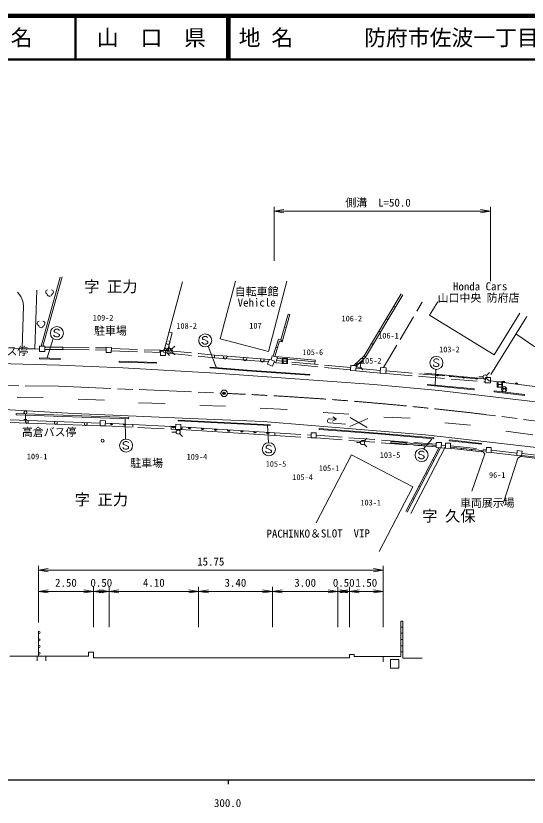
# Model space of a CAD drawing. Units: millimetres, scale not verified, with parts at other scales. Extents: x 40000 to 680000, y 20000 to 380000.
# Drawn here: x 319306 to 436517, y 198715 to 380000 of the extents above; entities that cross this region are included whole.
import ezdxf
from ezdxf.enums import TextEntityAlignment as Align

# ---------------------------------------------------------------- set-up
doc = ezdxf.new("R2010")
doc.units = ezdxf.units.MM
doc.header["$LTSCALE"] = 1000
doc.header["$PDMODE"] = 32
doc.header["$PDSIZE"] = 500
doc.linetypes.add('CHAIN', pattern=[18.5, 12, -1.5, 3.5, -1.5])
doc.linetypes.add('DASHED', pattern=[7.5, 6, -1.5])
for name, color, linetype, lineweight in [('M-BGD', 7, 'Continuous', 13), ('M-BGD-EXST', 7, 'Continuous', 13), ('M-BMK', 2, 'CHAIN', 13), ('M-BMK-SRVR', 3, 'Continuous', 13), ('M-STR-HTXT', 7, 'Continuous', 13), ('M-STR-STRC', 7, 'Continuous', 13), ('M-TTL', 2, 'Continuous', 140), ('M-TTL-BAND', 7, 'Continuous', 25), ('M-TTL-LINE', 7, 'Continuous', 50)]:
    doc.layers.add(name, color=color, linetype=linetype, lineweight=lineweight)
for name, color, linetype in [('M-BMK-HTXT', 7, 'Continuous'), ('M-OTRS', 6, 'Continuous'), ('M-TTL-TXT', 7, 'Continuous')]:
    doc.layers.add(name, color=color, linetype=linetype)
doc.styles.add('ＭＳ ゴシック', font='')
doc.styles.get('ＭＳ ゴシック').set_extended_font_data('MS Gothic')

# ---------------------------------------------------------------- blocks, each defined once
blk = doc.blocks.new('open_arrow')
at = {"color": 0, "linetype": 'Continuous', "lineweight": -2}
blk.add_lwpolyline([(7.5, 1.25), (0, 0), (7.5, -1.25)], dxfattribs=at)

msp = doc.modelspace()

# ---------------------------------------------------------------- linework, layer by layer
at = {"layer": 'M-BGD'}
for p, q in [((329441, 320145), (325081, 304320)), ((329896, 320220), (325516, 304320)), ((357523, 319096), (353281, 303371)), ((369663, 319214), (366183, 305983)), ((381454, 319214), (377212, 303082)), ((319688, 316716), (320442, 315665)), ((320442, 315665), (320927, 314614)), ((324135, 317120), (323700, 303692)), ((399158, 302087), (407638, 316279)), ((399473, 301834), (407982, 316074)), ((320927, 314614), (321062, 313563)), ((414148, 311418), (416013, 314449)), ((321062, 313563), (320738, 303738)), ((405942, 313441), (406286, 313236)), ((434804, 311881), (428924, 302325)), ((380084, 305788), (381721, 311664)), ((380368, 305317), (382107, 311556)), ((381721, 311664), (382107, 311556)), ((381721, 311664), (382107, 311556)), ((404246, 310602), (404589, 310397)), ((428924, 302325), (414148, 311418)), ((428204, 297854), (436425, 311142)), ((380903, 308726), (381288, 308619)), ((355173, 307371), (354290, 304099)), ((354415, 307576), (355173, 307371)), ((402550, 307764), (402893, 307559)), ((433944, 307131), (438242, 304163)), ((366183, 305983), (377212, 303082)), ((378302, 302072), (379500, 305915)), ((378691, 301976), (379773, 305446)), ((379500, 305915), (380084, 305788)), ((380368, 305317), (379773, 305446)), ((380084, 305788), (380368, 305317)), ((400854, 304925), (401197, 304720)), ((324751, 304320), (325973, 304320)), ((324751, 304320), (324751, 303098)), ((325973, 303098), (324751, 303098)), ((325973, 303098), (325973, 304320)), ((325973, 304094), (330091, 304078)), ((325973, 303594), (330086, 303578)), ((330091, 304078), (330086, 303578)), ((340031, 304060), (340026, 302890)), ((341196, 302885), (340026, 302890)), ((340031, 304060), (341201, 304055)), ((341196, 302885), (341201, 304055)), ((352457, 303380), (352445, 302207)), ((352457, 303380), (353630, 303368)), ((353453, 304009), (354155, 303261)), ((353618, 302195), (353630, 303368)), ((355060, 303280), (354155, 303261)), ((354290, 304099), (355060, 303280)), ((378935, 304102), (379317, 303983)), ((324735, 301453), (324742, 301653)), ((324735, 301453), (329446, 301287)), ((324742, 301653), (329453, 301487)), ((329446, 301287), (329453, 301487)), ((353618, 302195), (352445, 302207)), ((364882, 302268), (364855, 301665)), ((364855, 301665), (377203, 300718)), ((364882, 302268), (377434, 301305)), ((377459, 301367), (377008, 300222)), ((377459, 301367), (378603, 300917)), ((378078, 302128), (377852, 301212)), ((378078, 302128), (379249, 301838)), ((378765, 301958), (387947, 301110)), ((378927, 300534), (379249, 301838)), ((379182, 301565), (387940, 300756)), ((387947, 301110), (387862, 300191)), ((396890, 299941), (399158, 302087)), ((397283, 299762), (399473, 301834)), ((399158, 302087), (399470, 301837)), ((343010, 300696), (343017, 300895)), ((343010, 300696), (351532, 300412)), ((343017, 300895), (351539, 300611)), ((351532, 300412), (351539, 300611)), ((363809, 299323), (363824, 299523)), ((363809, 299323), (372284, 298660)), ((363824, 299523), (372299, 298860)), ((378153, 299772), (377008, 300222)), ((378153, 299772), (378603, 300917)), ((378927, 300534), (378495, 300641)), ((396070, 299980), (396013, 298760)), ((396070, 299980), (397290, 299922)), ((397233, 298703), (397290, 299922)), ((402931, 299454), (402844, 298155)), ((402931, 299454), (404230, 299367)), ((404143, 298068), (404230, 299367)), ((372284, 298660), (386677, 297666)), ((372299, 298860), (386691, 297865)), ((386677, 297666), (386691, 297865)), ((397233, 298703), (396013, 298760)), ((404143, 298068), (402844, 298155)), ((412974, 298134), (426938, 296875)), ((413657, 295370), (413677, 295569)), ((413677, 295569), (424353, 294528)), ((426942, 297137), (426924, 295958)), ((428103, 295941), (426924, 295958)), ((426942, 297137), (428121, 297119)), ((428103, 295941), (428121, 297119)), ((428110, 296417), (442639, 294468)), ((413657, 295370), (424333, 294329)), ((424333, 294329), (424353, 294528)), ((428921, 293856), (428945, 294054)), ((428921, 293856), (435916, 293015)), ((428945, 294054), (435940, 293214)), ((435916, 293015), (435940, 293214)), ((319363, 288569), (319373, 288869)), ((319363, 288569), (345163, 287710)), ((319373, 288869), (345173, 288010)), ((318036, 286830), (338645, 286086)), ((318040, 287418), (338659, 286674)), ((338673, 287261), (338645, 286086)), ((338673, 287261), (339848, 287234)), ((339820, 286059), (339848, 287234)), ((339835, 286710), (346139, 286395)), ((345163, 287710), (345173, 288010)), ((355962, 286446), (355923, 285255)), ((355962, 286446), (357153, 286406)), ((356537, 287200), (356547, 287399)), ((356537, 287200), (377570, 286141)), ((356547, 287399), (377580, 286340)), ((339820, 286059), (338645, 286086)), ((346139, 286395), (346106, 285745)), ((346139, 286395), (354919, 285957)), ((354919, 285957), (354887, 285307)), ((354919, 285957), (355944, 285906)), ((357113, 285216), (355923, 285255)), ((357113, 285216), (357153, 286406)), ((357113, 285216), (378641, 283846)), ((357133, 285830), (378680, 284459)), ((377570, 286141), (377580, 286340)), ((388826, 285247), (388841, 285446)), ((388826, 285247), (402250, 284233)), ((388841, 285446), (402267, 284432)), ((378680, 284459), (378641, 283846)), ((386989, 284466), (386972, 283316)), ((388122, 283299), (386972, 283316)), ((386989, 284466), (388140, 284449)), ((388122, 283299), (388140, 284449)), ((402250, 284233), (415093, 283106)), ((402267, 284432), (415111, 283305)), ((415093, 283106), (415111, 283305)), ((418668, 282655), (418690, 282854)), ((418690, 282854), (426062, 282046)), ((405326, 282515), (405299, 282216)), ((405326, 282515), (405299, 282216)), ((415640, 281264), (405299, 282216)), ((415651, 281564), (405326, 282515)), ((408730, 266450), (416292, 281071)), ((408806, 282194), (408779, 281896)), ((408997, 266312), (416624, 281060)), ((417772, 281366), (409874, 266018)), ((412287, 281874), (412259, 281575)), ((415676, 282285), (415635, 281094)), ((416825, 281053), (415635, 281094)), ((415676, 282285), (416867, 282243)), ((416825, 281053), (416867, 282243)), ((417795, 282109), (417760, 280947)), ((417795, 282109), (418957, 282074)), ((418668, 282655), (426040, 281847)), ((418922, 280912), (418957, 282074)), ((418930, 281185), (426119, 280412)), ((426040, 281847), (426062, 282046)), ((427175, 281121), (427150, 280010)), ((427175, 281121), (428286, 281096)), ((428261, 279985), (428286, 281096)), ((388152, 263835), (396278, 279396)), ((396278, 279396), (410286, 272081)), ((418922, 280912), (417760, 280947)), ((418560, 280923), (426087, 280114)), ((421455, 280913), (421423, 280615)), ((423787, 280663), (423755, 280364)), ((426790, 279640), (423848, 271122)), ((426119, 280412), (426087, 280114)), ((426119, 280412), (426087, 280114)), ((426119, 280412), (426790, 279640)), ((428261, 279985), (427150, 280010)), ((434254, 280409), (434147, 279304)), ((435252, 279197), (434147, 279304)), ((434254, 280409), (435359, 280302)), ((435252, 279197), (434389, 278676)), ((435234, 279011), (435252, 279197)), ((435252, 279197), (435359, 280302)), ((435263, 279310), (447540, 277855)), ((415098, 278110), (414832, 278248)), ((434389, 278676), (431013, 268312)), ((435234, 279011), (447521, 277555)), ((413573, 275161), (413306, 275298)), ((402561, 257290), (410286, 272081)), ((412047, 272211), (411781, 272349)), ((410522, 269261), (410256, 269399)), ((324476, 241052), (324476, 254015)), ((403514, 239922), (403514, 254015)), ((324476, 253015), (403514, 253015)), ((337114, 239922), (337114, 249160)), ((340694, 239922), (340694, 249160)), ((361196, 239922), (361196, 249160)), ((378105, 239922), (378105, 249160)), ((393151, 239922), (393151, 249160)), ((395792, 239922), (395792, 249160)), ((324476, 248160), (337114, 248160)), ((337114, 248160), (340694, 248160)), ((340694, 248160), (361196, 248160)), ((361196, 248160), (378105, 248160)), ((378105, 248160), (393151, 248160)), ((393151, 248160), (395792, 248160)), ((395792, 248160), (403514, 248160)), ((407560, 233233), (407560, 241335)), ((407560, 241335), (408003, 241335)), ((408003, 241335), (408003, 232870)), ((407560, 239973), (408003, 239973)), ((324476, 233335), (324476, 239052)), ((407560, 238548), (408003, 238548)), ((407560, 237124), (408003, 237124)), ((407560, 235700), (408003, 235700)), ((335977, 233335), (335977, 234205)), ((335977, 234205), (337114, 234205)), ((337114, 234205), (337114, 232934)), ((407560, 234275), (408003, 234275)), ((317950, 233335), (335977, 233335)), ((324178, 232214), (324178, 233335)), ((326155, 232222), (326155, 233335)), ((337114, 232934), (395792, 232934)), ((395792, 232934), (395792, 233675)), ((395792, 233675), (396823, 233675)), ((396823, 233675), (396823, 233233)), ((396823, 233233), (407560, 233233)), ((403514, 231992), (403514, 233233)), ((405208, 232534), (407106, 232534)), ((405208, 230573), (405208, 232534)), ((407106, 232534), (407106, 230573)), ((408003, 232870), (412446, 232870)), ((407106, 230573), (405208, 230573))]:
    msp.add_line(p, q, dxfattribs=at)
at = {"layer": 'M-BGD', "linetype": 'DASHED'}
for p, q in [((403569, 299411), (412449, 314415)), ((303964, 304002), (320738, 303738)), ((320738, 303738), (323700, 303692)), ((323700, 303692), (324751, 303675)), ((330086, 303578), (340028, 303408)), ((330091, 304078), (340031, 303908)), ((341198, 303259), (352452, 302880)), ((341200, 303760), (352457, 303380)), ((353624, 302763), (364855, 301665)), ((353630, 303368), (364882, 302268)), ((396044, 299406), (379051, 301036)), ((396020, 298894), (378927, 300534)), ((397261, 299306), (402884, 298755)), ((397233, 298703), (402899, 298148)), ((404143, 298068), (426927, 296128)), ((404182, 298651), (426936, 296714)), ((339820, 286059), (355923, 285255)), ((378641, 283846), (386972, 283316)), ((378680, 284459), (386981, 283931)), ((388122, 283299), (415640, 281264)), ((388132, 283912), (415662, 281876)), ((416825, 281053), (417760, 280947)), ((416844, 281595), (417776, 281489)), ((418941, 281528), (427164, 280644)), ((426119, 280412), (427157, 280300)), ((428261, 279985), (434147, 279304)), ((428272, 280493), (434196, 279807)), ((435306, 279748), (447568, 278295))]:
    msp.add_line(p, q, dxfattribs=at)
at = {"layer": 'M-BGD'}
for centre in [(324685, 238715), (324685, 237017), (324685, 235542), (324685, 234000)]:
    msp.add_circle(centre, 214, dxfattribs=at)
for centre, radius, start, end in [((415962, 297865), 300, 174.84792, 354.84792), ((415962, 297865), 150, 174.84792, 354.84792), ((418949, 297596), 300, 174.84792, 354.84792), ((418949, 297596), 150, 174.84792, 354.84792), ((421937, 297326), 300, 174.84792, 354.84792), ((421937, 297326), 150, 174.84792, 354.84792), ((424925, 297057), 300, 174.84792, 354.84792), ((424925, 297057), 150, 174.84792, 354.84792), ((431083, 296018), 300, 352.35827, 172.35827), ((431083, 296018), 150, 352.35827, 172.35827), ((434057, 295619), 300, 352.35827, 172.35827), ((434057, 295619), 150, 352.35827, 172.35827), ((341234, 286640), 300, 177.14308, 357.14308), ((341234, 286640), 150, 177.14308, 357.14308), ((344230, 286491), 300, 177.14308, 357.14308), ((344230, 286491), 150, 177.14308, 357.14308), ((355432, 285932), 300, 177.14308, 357.14308), ((355432, 285932), 150, 177.14308, 357.14308), ((359143, 285702), 300, 176.35915, 356.35915), ((359143, 285702), 150, 176.35915, 356.35915), ((362137, 285511), 300, 176.35915, 356.35915), ((362137, 285511), 150, 176.35915, 356.35915), ((365131, 285321), 300, 176.35915, 356.35915), ((365131, 285321), 150, 176.35915, 356.35915), ((368125, 285130), 300, 176.35915, 356.35915), ((368125, 285130), 150, 176.35915, 356.35915), ((371119, 284940), 300, 176.35915, 356.35915), ((371119, 284940), 150, 176.35915, 356.35915), ((374113, 284749), 300, 176.35915, 356.35915), ((374113, 284749), 150, 176.35915, 356.35915), ((377107, 284559), 300, 176.35915, 356.35915), ((377107, 284559), 150, 176.35915, 356.35915)]:
    msp.add_arc(centre, radius, start, end, dxfattribs=at)
at = {"layer": 'M-BGD-EXST'}
for p, q in [((328502, 308203), (328245, 308065)), ((328911, 308197), (328502, 308203)), ((329181, 308059), (328911, 308197)), ((328232, 306576), (327968, 306846)), ((328245, 308065), (328100, 307939)), ((328100, 307939), (328100, 307657)), ((328100, 307657), (328232, 307512)), ((328232, 307512), (328622, 307393)), ((328490, 306450), (328232, 306576)), ((328911, 306450), (328490, 306450)), ((328622, 307393), (329181, 307110)), ((329181, 306582), (328911, 306450)), ((329307, 307933), (329181, 308059)), ((329181, 307110), (329313, 306972)), ((329313, 306714), (329181, 306582)), ((329313, 306972), (329313, 306714)), ((362236, 306424), (362091, 306299)), ((362493, 306563), (362236, 306424)), ((362902, 306556), (362493, 306563)), ((363172, 306418), (362902, 306556)), ((363298, 306292), (363172, 306418)), ((326468, 301657), (327844, 306083)), ((362223, 304935), (361959, 305205)), ((362091, 306299), (362091, 306016)), ((362091, 306016), (362223, 305871)), ((362223, 305871), (362613, 305752)), ((362481, 304809), (362223, 304935)), ((362902, 304809), (362481, 304809)), ((362613, 305752), (363172, 305469)), ((363172, 304941), (362902, 304809)), ((363172, 305469), (363304, 305331)), ((363304, 305073), (363172, 304941)), ((363304, 305331), (363304, 305073)), ((353089, 303214), (352146, 303213)), ((354273, 303346), (353330, 303346)), ((353894, 303547), (354560, 304214)), ((353894, 302880), (354560, 302214)), ((355078, 303680), (355745, 304346)), ((355078, 303013), (355745, 302346)), ((365242, 299477), (363390, 304311)), ((381571, 301521), (380371, 301521)), ((380371, 301521), (380371, 300321)), ((380557, 300503), (380557, 301343)), ((381398, 300499), (381398, 301339)), ((381571, 300321), (381571, 301521)), ((415229, 301267), (415084, 301141)), ((415084, 301141), (415084, 300858)), ((415487, 301405), (415229, 301267)), ((415895, 301399), (415487, 301405)), ((416165, 301260), (415895, 301399)), ((416291, 301135), (416165, 301260)), ((380371, 300321), (381571, 300321)), ((380557, 300923), (381397, 300923)), ((397395, 299915), (396452, 299915)), ((398199, 300248), (398866, 300915)), ((398199, 299581), (398866, 298915)), ((415216, 299777), (414953, 300048)), ((415084, 300858), (415216, 300714)), ((415216, 300714), (415606, 300594)), ((415474, 299652), (415216, 299777)), ((415895, 299652), (415474, 299652)), ((415606, 300594), (416165, 300311)), ((416165, 299784), (415895, 299652)), ((416165, 300311), (416297, 300173)), ((416297, 299916), (416165, 299784)), ((416297, 300173), (416297, 299916)), ((415402, 295404), (415604, 298999)), ((427195, 297617), (427861, 298284)), ((426390, 297284), (425447, 297284)), ((427195, 296951), (427861, 296284)), ((430857, 296123), (429657, 296123)), ((429657, 296123), (429657, 294923)), ((429842, 295104), (429842, 295944)), ((429842, 295524), (430682, 295524)), ((430684, 295101), (430684, 295941)), ((430857, 294923), (430857, 296123)), ((429657, 294923), (430857, 294923)), ((430955, 294148), (430955, 294748)), ((430955, 294748), (431255, 294448)), ((431255, 294448), (431555, 294748)), ((431555, 294748), (431555, 294148)), ((321523, 288801), (321523, 287491)), ((321178, 287491), (321868, 287491)), ((344386, 287725), (344444, 283051)), ((356046, 284645), (355103, 284645)), ((356851, 284978), (357517, 285645)), ((376994, 286139), (377196, 282204)), ((356851, 284312), (357517, 283645)), ((399114, 282576), (399781, 283243)), ((414664, 283056), (412782, 280797)), ((344075, 280839), (343811, 281109)), ((344087, 282328), (343943, 282202)), ((343943, 282202), (343943, 281919)), ((343943, 281919), (344075, 281775)), ((344075, 281775), (344465, 281656)), ((344345, 282466), (344087, 282328)), ((344754, 282460), (344345, 282466)), ((344465, 281656), (345024, 281373)), ((345024, 282322), (344754, 282460)), ((345149, 282196), (345024, 282322)), ((345024, 281373), (345156, 281234)), ((345156, 281234), (345156, 280977)), ((376805, 281478), (376661, 281352)), ((376661, 281352), (376661, 281070)), ((376661, 281070), (376793, 280925)), ((377063, 281616), (376805, 281478)), ((377471, 281610), (377063, 281616)), ((377742, 281472), (377471, 281610)), ((377867, 281346), (377742, 281472)), ((398310, 282243), (397367, 282243)), ((399114, 281910), (399781, 281243)), ((344333, 280713), (344075, 280839)), ((344754, 280713), (344333, 280713)), ((345024, 280845), (344754, 280713)), ((345156, 280977), (345024, 280845)), ((376793, 279989), (376529, 280259)), ((376793, 280925), (377182, 280806)), ((377050, 279863), (376793, 279989)), ((377471, 279863), (377050, 279863)), ((377182, 280806), (377742, 280523)), ((377742, 279995), (377471, 279863)), ((377742, 280523), (377874, 280385)), ((377874, 280127), (377742, 279995)), ((377874, 280385), (377874, 280127)), ((411830, 280143), (411685, 280017)), ((411685, 280017), (411685, 279734)), ((411685, 279734), (411817, 279590)), ((411817, 279590), (412207, 279470)), ((412087, 280281), (411830, 280143)), ((412496, 280275), (412087, 280281)), ((412207, 279470), (412766, 279188)), ((412766, 280136), (412496, 280275)), ((412892, 280011), (412766, 280136)), ((412766, 279188), (412898, 279049)), ((411817, 278653), (411553, 278924)), ((412075, 278528), (411817, 278653)), ((412496, 278528), (412075, 278528)), ((412766, 278660), (412496, 278528)), ((412898, 278792), (412766, 278660)), ((412898, 279049), (412898, 278792))]:
    msp.add_line(p, q, dxfattribs=at)
for centre, radius in [((328730, 307294), 1500), ((362721, 305653), 1500), ((353560, 303214), 471), ((354745, 303346), 471), ((415714, 300495), 1500), ((397866, 299915), 471), ((426861, 297284), 471), ((431255, 294448), 600), ((321523, 289146), 345), ((356517, 284645), 471), ((339187, 282659), 350), ((344573, 281556), 1500), ((377291, 280707), 1500), ((398781, 282243), 471), ((412315, 279371), 1500)]:
    msp.add_circle(centre, radius, dxfattribs=at)
for centre, radius, start, end in [((326697, 316712), 537, 100.75605, 249.2973), ((327033, 316290), 532, 188.73985, 349.61114), ((327364, 316705), 545, 290.56616, 78.96113), ((324757, 309512), 537, 100.75605, 249.2973), ((325423, 309505), 545, 290.56616, 78.96113), ((325092, 309090), 532, 188.73985, 349.61114), ((354019, 305187), 269, 100.75605, 249.2973), ((354187, 304976), 266, 188.73985, 349.61114), ((354352, 305183), 273, 290.56616, 78.96113), ((367123, 301841), 269, 100.75605, 249.2973), ((367290, 301630), 266, 188.73985, 349.61114), ((367456, 301838), 273, 290.56616, 78.96113), ((371660, 301462), 269, 100.75605, 249.2973), ((371828, 301251), 266, 188.73985, 349.61114), ((371993, 301458), 273, 290.56616, 78.96113), ((375636, 301174), 269, 100.75605, 249.2973), ((375969, 301170), 273, 290.56616, 78.96113), ((375804, 300963), 266, 188.73985, 349.61114), ((321729, 287010), 215, 100.75605, 249.2973), ((321863, 286841), 213, 188.73985, 349.61114), ((321995, 287007), 218, 290.56616, 78.96113), ((328352, 286761), 215, 100.75605, 249.2973), ((328486, 286592), 213, 188.73985, 349.61114), ((328619, 286758), 218, 290.56616, 78.96113), ((335197, 286511), 215, 100.75605, 249.2973), ((335464, 286508), 218, 290.56616, 78.96113), ((335331, 286342), 213, 188.73985, 349.61114)]:
    msp.add_arc(centre, radius, start, end, dxfattribs=at)
at = {"layer": 'M-BMK'}
for p, q in [((284477, 295615), (329119, 295177)), ((329119, 295177), (366295, 293551)), ((465941, 283620), (427223, 288632))]:
    msp.add_line(p, q, dxfattribs=at)
msp.add_arc((334896, -475399), 769589, 83.10969, 87.55004, dxfattribs=at)
at = {"layer": 'M-BMK-SRVR'}
msp.add_circle((367044, 293518), 750, dxfattribs=at)
at = {"layer": 'M-OTRS'}
msp.add_point((367044, 293518), dxfattribs=at)
at = {"layer": 'M-STR-HTXT'}
for p, q in [((378495, 323904), (378495, 336244)), ((428103, 319204), (428103, 336244)), ((378495, 335244), (428103, 335244))]:
    msp.add_line(p, q, dxfattribs=at)
at = {"layer": 'M-STR-STRC'}
for p, q in [((295880, 300903), (329330, 299994)), ((329330, 299994), (343821, 299388)), ((343821, 299388), (365128, 298176)), ((365128, 298176), (380124, 297066)), ((380124, 297066), (401330, 295551)), ((401330, 295551), (416275, 294137)), ((416275, 294137), (439097, 291512)), ((325563, 292536), (319587, 292611)), ((339638, 291934), (333568, 292160)), ((310577, 290164), (332535, 288929)), ((353506, 291183), (347417, 291371)), ((367373, 290581), (361473, 290769)), ((381504, 289830), (375341, 290130)), ((332535, 288929), (341527, 288543)), ((341527, 288543), (359280, 287771)), ((395635, 288777), (389735, 289153)), ((359280, 287771), (376009, 287038)), ((376009, 287038), (387048, 286147)), ((394852, 286473), (391137, 286768)), ((392775, 287581), (391212, 287705)), ((391859, 287179), (392775, 287581)), ((391969, 288173), (392775, 287581)), ((399968, 287786), (395897, 285943)), ((395969, 287991), (399836, 285690)), ((409672, 287800), (403659, 288063)), ((423540, 286222), (417640, 286786)), ((387048, 286147), (413243, 284005)), ((437822, 284042), (431658, 284831)), ((413243, 284005), (442519, 280660))]:
    msp.add_line(p, q, dxfattribs=at)
msp.add_arc((391221, 287233), 472, 91.0394, 259.87072, dxfattribs=at)
at = {"layer": 'M-TTL'}
msp.add_line((680000, 380000), (40000, 380000), dxfattribs=at)
at = {"layer": 'M-TTL-BAND'}
for p, q in [((40000, 205000), (579000, 205000)), ((368000, 205000), (368000, 204000))]:
    msp.add_line(p, q, dxfattribs=at)
at = {"layer": 'M-TTL-LINE'}
for p, q in [((333000, 380000), (333000, 370000)), ((367750, 380000), (367750, 370000)), ((368250, 380000), (368250, 370000)), ((40000, 370000), (680000, 370000))]:
    msp.add_line(p, q, dxfattribs=at)

# ---------------------------------------------------------------- block references
at = {"layer": 'M-BGD', "xscale": 300, "yscale": 300}
for p in [(324476, 253015), (324476, 248160), (337114, 248160), (340694, 248160), (361196, 248160), (378105, 248160), (393151, 248160), (395792, 248160)]:
    msp.add_blockref('open_arrow', p, dxfattribs=at)
at = {"layer": 'M-BGD', "xscale": 300, "yscale": 300, "rotation": 180}
for p in [(403514, 253015), (337114, 248160), (340694, 248160), (361196, 248160), (378105, 248160), (393151, 248160), (395792, 248160), (403514, 248160)]:
    msp.add_blockref('open_arrow', p, dxfattribs=at)
at = {"layer": 'M-STR-HTXT', "xscale": 300, "yscale": 300}
msp.add_blockref('open_arrow', (378495, 335244), dxfattribs=at)
at = {"layer": 'M-STR-HTXT', "xscale": 300, "yscale": 300, "rotation": 180}
msp.add_blockref('open_arrow', (428103, 335244), dxfattribs=at)

# ---------------------------------------------------------------- texts
at = {"layer": 'M-BGD', "style": 'ＭＳ ゴシック'}
for s, p in [('15.75', (360870, 253515)), ('2.50', (328295, 248660)), ('0.50', (336404, 248660)), ('4.10', (348445, 248660)), ('3.40', (367150, 248660)), ('3.00', (383128, 248660)), ('0.50', (391972, 248660)), ('1.50', (397153, 248660))]:
    msp.add_text(s, height=1833, dxfattribs=at).set_placement(p, align=Align.BOTTOM_LEFT)
at = {"layer": 'M-BMK-HTXT', "style": 'ＭＳ ゴシック'}
for s, height, p in [('字 正力', 2566, (334968, 315932)), ('109-2', 1320, (336978, 309778)), ('106-2', 1320, (393970, 309607)), ('108-2', 1320, (356106, 307898)), ('107', 1320, (372821, 307952)), ('106-1', 1320, (402363, 305683)), ('105-6', 1320, (385035, 301882)), ('103-2', 1320, (416340, 302528)), ('105-2', 1320, (398417, 299938)), ('109-1', 1320, (321835, 277994)), ('109-4', 1320, (358464, 277928)), ('103-5', 1320, (402732, 278327)), ('105-5', 1320, (376584, 276300)), ('105-1', 1320, (388757, 275309)), ('105-4', 1320, (382671, 273257)), ('96-1', 1320, (427760, 273758)), ('字 正力', 2566, (332800, 267104)), ('103-1', 1320, (398297, 267442)), ('字 久保', 2566, (412455, 263383))]:
    msp.add_text(s, height=height, dxfattribs=at).set_placement(p, align=Align.BOTTOM_LEFT)
for s, p in [('自転車館', (374507, 315355)), ('Vehicle', (374518, 312856)), ('駐車場', (341010, 306384))]:
    msp.add_text(s, height=1833, rotation=0.241, dxfattribs=at).set_placement(p, align=Align.BOTTOM_CENTER)
for s, p in [('Honda Cars', (419509, 316531)), ('山口中央 防府店', (416000, 313885)), ('駐車場', (345552, 276079)), ('車両展示場', (421122, 266919)), ('PACHINKO＆SLOT\u3000VIP', (376771, 259889))]:
    msp.add_text(s, height=1833, rotation=0.241, dxfattribs=at).set_placement(p, align=Align.BOTTOM_LEFT)
for p in [(309626, 303178), (320692, 284636)]:
    msp.add_text('高倉バス停', height=1833, dxfattribs=at).set_placement(p, align=Align.MIDDLE_LEFT)
at = {"layer": 'M-STR-HTXT', "style": 'ＭＳ ゴシック'}
msp.add_text('側溝\u3000L=50.0', height=1833, dxfattribs=at).set_placement((402338, 335744), align=Align.BOTTOM_CENTER)
at = {"layer": 'M-TTL-BAND', "style": 'ＭＳ ゴシック'}
msp.add_text('300.0', height=1833, dxfattribs=at).set_placement((367844, 198195), align=Align.BOTTOM_CENTER)
at = {"layer": 'M-TTL-TXT', "style": 'ＭＳ ゴシック'}
for s, p in [('県\u3000名', (315625, 375000)), ('山\u3000口\u3000県', (350375, 375000))]:
    msp.add_text(s, height=3666, dxfattribs=at).set_placement(p, align=Align.MIDDLE_CENTER)
for s, p in [('地 名', (370380, 375000)), ('防府市佐波一丁目\u3000大字西佐波令\u3000大字仁井令', (399159, 375000))]:
    msp.add_text(s, height=3666, dxfattribs=at).set_placement(p, align=Align.MIDDLE_LEFT)

doc.saveas('drawing.dxf')
